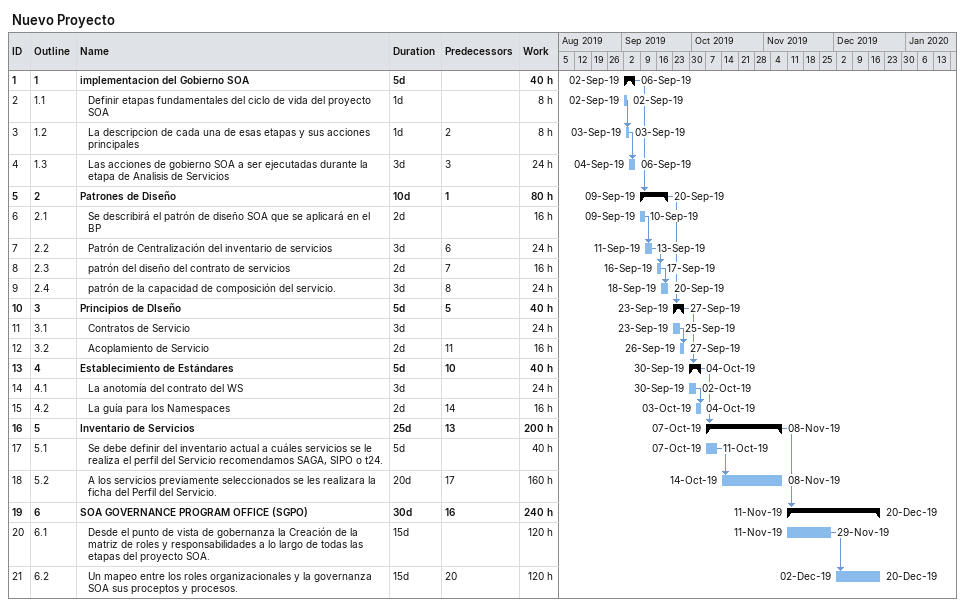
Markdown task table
Nuevo Proyecto

| ID | WBS | Task | Duration | Start | Finish | Predecessors | Work (h) |
|---|---|---|---|---|---|---|---|
| 1 | 1 | **implementacion del Gobierno SOA** | 5d | 2019-09-02 | 2019-09-06 |  | 40 |
| 2 | 1.1 | Definir etapas fundamentales del ciclo de vida del proyecto SOA | 1d | 2019-09-02 | 2019-09-02 |  | 8 |
| 3 | 1.2 | La descripcion de cada una de esas etapas y sus acciones principales | 1d | 2019-09-03 | 2019-09-03 | 2 | 8 |
| 4 | 1.3 | Las acciones de gobierno SOA a ser ejecutadas durante la etapa de Analisis de Servicios | 3d | 2019-09-04 | 2019-09-06 | 3 | 24 |
| 5 | 2 | **Patrones de Diseño** | 10d | 2019-09-09 | 2019-09-20 | 1 | 80 |
| 6 | 2.1 | Se describirá el patrón de diseño SOA que se aplicará en el BP | 2d | 2019-09-09 | 2019-09-10 |  | 16 |
| 7 | 2.2 | Patrón de Centralización del inventario de servicios | 3d | 2019-09-11 | 2019-09-13 | 6 | 24 |
| 8 | 2.3 | patrón del diseño del contrato de servicios | 2d | 2019-09-16 | 2019-09-17 | 7 | 16 |
| 9 | 2.4 | patrón de la capacidad de composición del servicio. | 3d | 2019-09-18 | 2019-09-20 | 8 | 24 |
| 10 | 3 | **Principios de DIseño** | 5d | 2019-09-23 | 2019-09-27 | 5 | 40 |
| 11 | 3.1 | Contratos de Servicio | 3d | 2019-09-23 | 2019-09-25 |  | 24 |
| 12 | 3.2 | Acoplamiento de Servicio | 2d | 2019-09-26 | 2019-09-27 | 11 | 16 |
| 13 | 4 | **Establecimiento de Estándares** | 5d | 2019-09-30 | 2019-10-04 | 10 | 40 |
| 14 | 4.1 | La anotomía del contrato del WS | 3d | 2019-09-30 | 2019-10-02 |  | 24 |
| 15 | 4.2 | La guía para los Namespaces | 2d | 2019-10-03 | 2019-10-04 | 14 | 16 |
| 16 | 5 | **Inventario de Servicios** | 25d | 2019-10-07 | 2019-11-08 | 13 | 200 |
| 17 | 5.1 | Se debe definir del inventario actual a cuáles servicios se le realiza el perfil del Servicio recomendamos SAGA, SIPO o t24. | 5d | 2019-10-07 | 2019-10-11 |  | 40 |
| 18 | 5.2 | A los servicios previamente seleccionados se les realizara la ficha del Perfil del Servicio. | 20d | 2019-10-14 | 2019-11-08 | 17 | 160 |
| 19 | 6 | **SOA GOVERNANCE PROGRAM OFFICE (SGPO)** | 30d | 2019-11-11 | 2019-12-20 | 16 | 240 |
| 20 | 6.1 | Desde el punto de vista de gobernanza la Creación de la matriz de roles y responsabilidades a lo largo de todas las etapas del proyecto SOA. | 15d | 2019-11-11 | 2019-11-29 |  | 120 |
| 21 | 6.2 | Un mapeo entre los roles organizacionales y la governanza SOA sus proceptos y procesos. | 15d | 2019-12-02 | 2019-12-20 | 20 | 120 |
